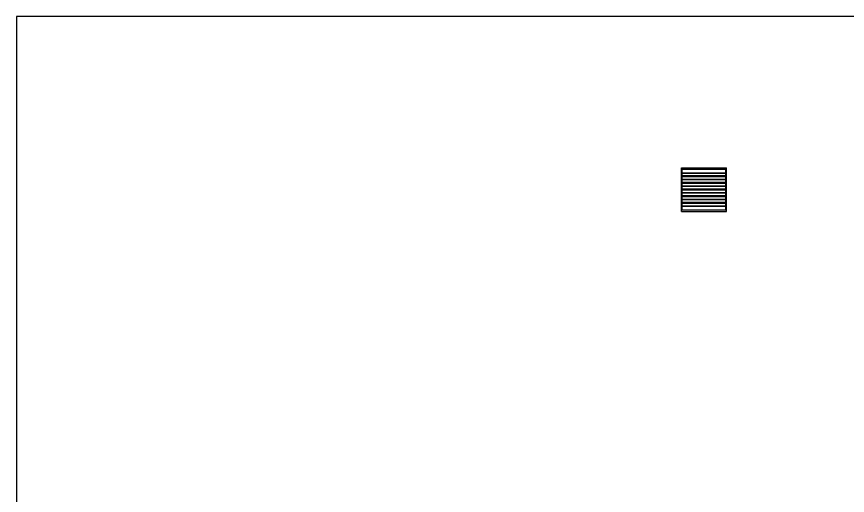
# Model space of a CAD drawing. Header units: millimetres. Extents: x -808 to -5, y -418 to 283.
# Drawn here: x -808.2 to -503.9, y 108 to 283.4 of the extents above; entities that cross this region are included whole.
import ezdxf

# ---------------------------------------------------------------- set-up
doc = ezdxf.new("R2010")
doc.units = ezdxf.units.MM
for name, color, linetype in [('BORDER', 7, 'Continuous'), ('HIDDEN', 8, 'Continuous'), ('VISIBLE', 7, 'Continuous')]:
    doc.layers.add(name, color=color, linetype=linetype)

msp = doc.modelspace()

# ---------------------------------------------------------------- linework, layer by layer
at = {"layer": 'BORDER'}
msp.add_lwpolyline([(-808.18, -418.08), (-4.58, -418.08), (-4.58, 283.4), (-808.18, 283.4)], close=True, dxfattribs=at)
at = {"layer": 'HIDDEN'}
for points in [[(-564.72, 227.97), (-548.22, 227.97)], [(-564.72, 212.03), (-564.72, 227.97)], [(-564.44, 225.99), (-564.44, 227.44)], [(-548.49, 227.44), (-564.44, 227.44)], [(-564.44, 226.11), (-564.44, 227.44)], [(-564.44, 224.66), (-564.44, 226.11)], [(-548.49, 226.11), (-564.44, 226.11)], [(-548.49, 225.99), (-564.44, 225.99)], [(-564.44, 224.66), (-564.44, 225.99)], [(-548.49, 225.99), (-548.49, 227.44)], [(-548.49, 226.11), (-548.49, 227.44)], [(-548.49, 224.66), (-548.49, 226.11)], [(-548.49, 224.66), (-548.49, 225.99)], [(-548.22, 212.03), (-548.22, 227.97)], [(-564.44, 223.57), (-564.44, 225.02)], [(-548.49, 225.02), (-564.44, 225.02)], [(-564.44, 223.69), (-564.44, 225.02)], [(-548.49, 224.66), (-564.44, 224.66)], [(-564.44, 222.24), (-564.44, 223.69)], [(-548.49, 223.69), (-564.44, 223.69)], [(-548.49, 223.57), (-564.44, 223.57)], [(-564.44, 222.24), (-564.44, 223.57)], [(-564.44, 221.15), (-564.44, 222.6)], [(-548.49, 222.6), (-564.44, 222.6)], [(-564.44, 221.27), (-564.44, 222.6)], [(-548.49, 222.24), (-564.44, 222.24)], [(-548.49, 223.57), (-548.49, 225.02)], [(-548.49, 223.69), (-548.49, 225.02)], [(-548.49, 222.24), (-548.49, 223.69)], [(-548.49, 222.24), (-548.49, 223.57)], [(-548.49, 221.15), (-548.49, 222.6)], [(-548.49, 221.27), (-548.49, 222.6)], [(-564.44, 219.82), (-564.44, 221.27)], [(-548.49, 221.27), (-564.44, 221.27)], [(-548.49, 221.15), (-564.44, 221.15)], [(-564.44, 219.82), (-564.44, 221.15)], [(-564.44, 218.73), (-564.44, 220.18)], [(-548.49, 220.18), (-564.44, 220.18)], [(-564.44, 218.85), (-564.44, 220.18)], [(-548.49, 219.82), (-564.44, 219.82)], [(-548.49, 219.82), (-548.49, 221.27)], [(-548.49, 219.82), (-548.49, 221.15)], [(-548.49, 218.73), (-548.49, 220.18)], [(-548.49, 218.85), (-548.49, 220.18)], [(-564.44, 217.4), (-564.44, 218.85)], [(-548.49, 218.85), (-564.44, 218.85)], [(-548.49, 218.73), (-564.44, 218.73)], [(-564.44, 217.4), (-564.44, 218.73)], [(-564.44, 216.31), (-564.44, 217.76)], [(-548.49, 217.76), (-564.44, 217.76)], [(-564.44, 216.43), (-564.44, 217.76)], [(-548.49, 217.4), (-564.44, 217.4)], [(-564.44, 214.98), (-564.44, 216.43)], [(-548.49, 216.43), (-564.44, 216.43)], [(-548.49, 216.31), (-564.44, 216.31)], [(-564.44, 214.98), (-564.44, 216.31)], [(-548.49, 217.4), (-548.49, 218.85)], [(-548.49, 217.4), (-548.49, 218.73)], [(-548.49, 216.31), (-548.49, 217.76)], [(-548.49, 216.43), (-548.49, 217.76)], [(-548.49, 214.98), (-548.49, 216.43)], [(-548.49, 214.98), (-548.49, 216.31)], [(-564.44, 213.89), (-564.44, 215.34)], [(-548.49, 215.34), (-564.44, 215.34)], [(-564.44, 214.01), (-564.44, 215.34)], [(-548.49, 214.98), (-564.44, 214.98)], [(-564.44, 212.56), (-564.44, 214.01)], [(-548.49, 214.01), (-564.44, 214.01)], [(-548.49, 213.89), (-564.44, 213.89)], [(-564.44, 212.56), (-564.44, 213.89)], [(-548.49, 213.89), (-548.49, 215.34)], [(-548.49, 214.01), (-548.49, 215.34)], [(-548.49, 212.56), (-548.49, 214.01)], [(-548.49, 212.56), (-548.49, 213.89)], [(-564.72, 212.03), (-548.22, 212.03)], [(-548.49, 212.56), (-564.44, 212.56)]]:
    msp.add_lwpolyline(points, dxfattribs=at)
at = {"layer": 'VISIBLE'}
for points in [[(-564.72, 227.97), (-548.22, 227.97)], [(-564.72, 212.03), (-564.72, 227.97)], [(-548.22, 212.03), (-548.22, 227.97)], [(-564.72, 212.03), (-548.22, 212.03)]]:
    msp.add_lwpolyline(points, dxfattribs=at)

doc.saveas('drawing.dxf')
